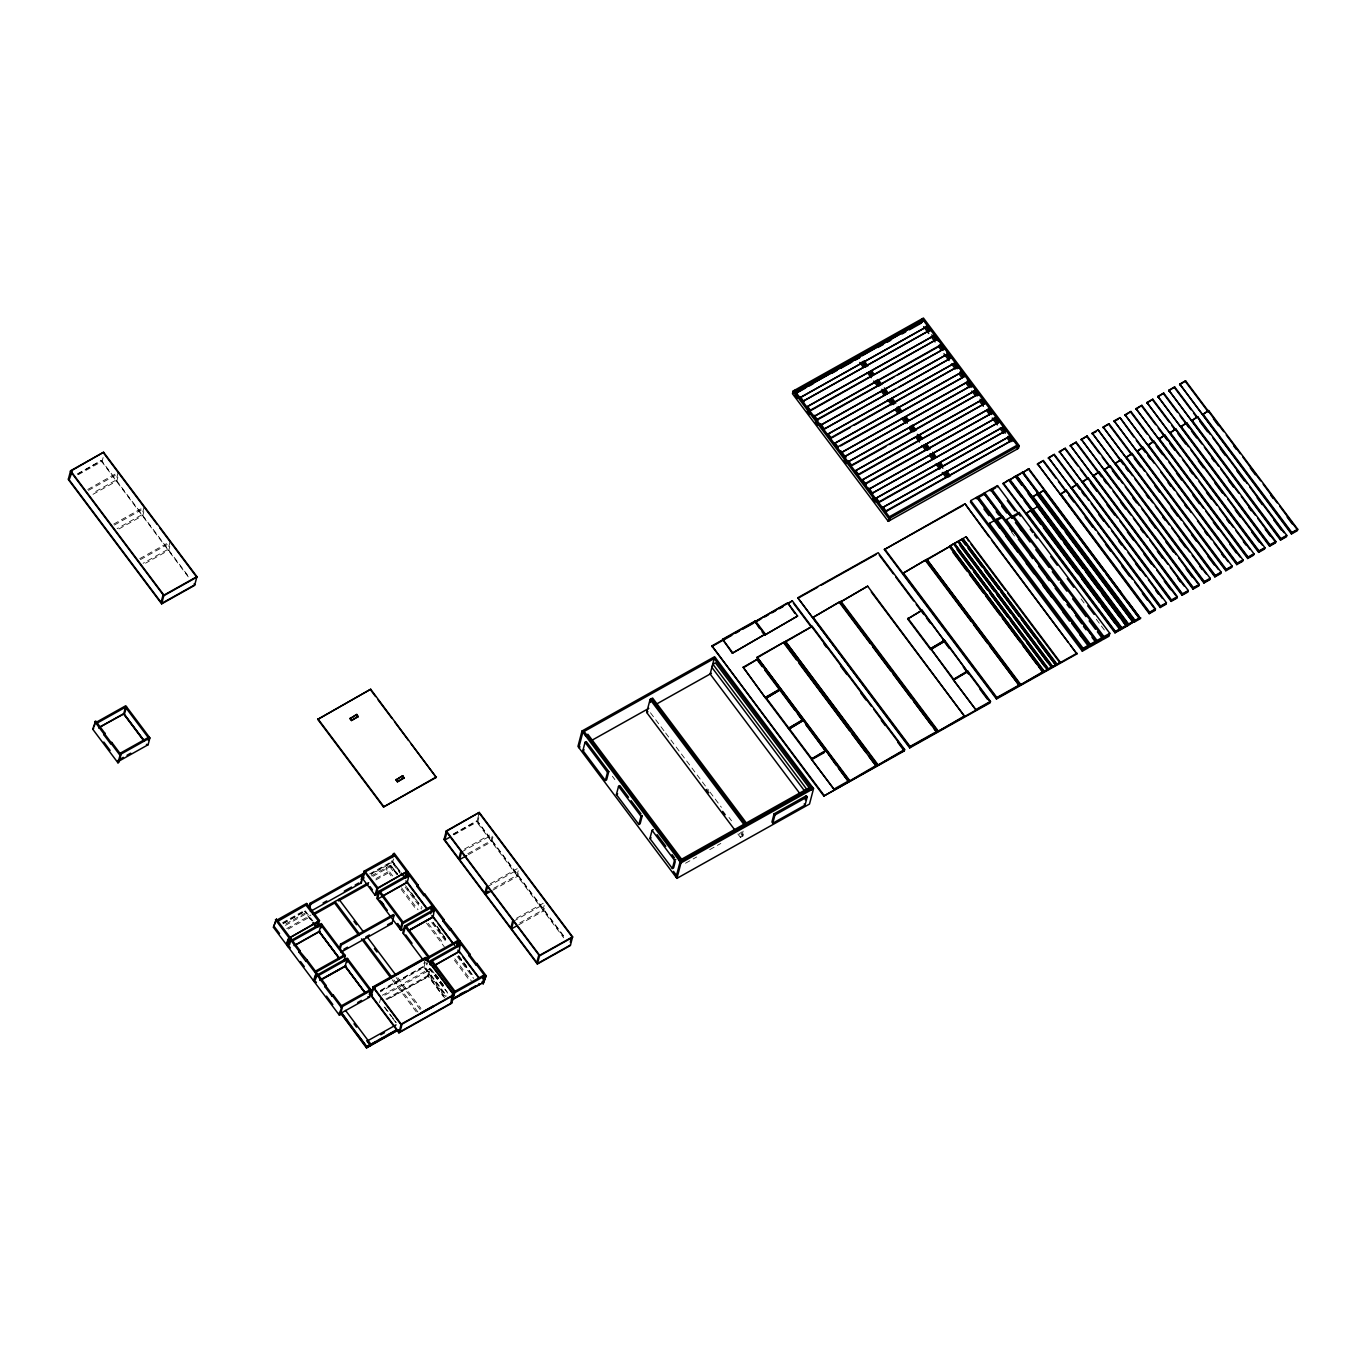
<?xml version="1.0" encoding="UTF-8"?>
<svg xmlns="http://www.w3.org/2000/svg" width="1366" height="1366" viewBox="0 0 1366 1366"><rect width="100%" height="100%" fill="white"/><g stroke="black" fill="none" stroke-linecap="round" stroke-linejoin="round"><path stroke-width="0.75" stroke-dasharray="5 3.75" d="M77.469 474.344L101.443 460.41L188.388 576.298M103.116 457.542L102.126 461.332L76.462 475.71M118.142 472.431L116.144 480.029L92.922 493.041M117.835 477.144L116.844 480.952L91.829 494.97M144.113 507.042L142.132 514.64L117.117 528.659M143.823 511.772L142.815 515.563L117.8 529.581M170.101 541.67L168.103 549.269L143.089 563.287M169.794 546.383L168.803 550.191L145.564 563.202M311.994 920.872L304.686 911.139L310.628 919.83M372.935 876.357L389.925 866.829L390.334 865.31L397.182 874.462M397.079 874.838L390.778 865.924L397.779 874.001M393.51 858.924L392.605 862.356L371.091 874.411M379.526 1002.661L380.875 997.539M425.253 958.898L423.255 966.496L445.828 996.582M425.236 962.142L423.938 967.418L380.414 991.818M426.926 964.994L427.131 960.657M434.115 973.155L430.461 968.289L428.361 976.605L388.456 998.956M478.646 814.887L476.854 822.059L563.697 937.81M478.834 817.705L477.844 821.512L454.024 834.865M467.804 853.682L491.043 840.671L493.024 833.055M468.504 854.604L491.726 841.576L493.228 835.89M493.792 888.31L517.014 875.282L519.012 867.683M492.699 890.222L517.714 876.204L519.2 870.501M519.763 922.921L543.002 909.91L544.983 902.311M518.67 924.85L543.685 910.832L544.675 907.024M737.879 834.011L740.406 837.392L741.875 831.809M743.121 831.109L741.653 836.692L739.126 833.311M740.406 837.392L742.916 835.992L743.889 832.27M77.606 473.763L101.443 460.41M87.766 489.455L116.349 473.421M88.466 490.36L115.256 475.351M113.754 524.066L142.337 508.05M114.437 524.988L141.244 509.979M139.725 558.694L166.532 543.668M140.425 559.616L167.215 544.59M282.574 922.699L304.84 910.234L312.848 920.889M369.657 873.899L390.061 862.475M283.172 923.194L304.686 911.139M371.245 873.847L392.759 861.775L400.067 871.525M283.018 923.758L305.523 911.156M285.853 923.86L308.204 911.344M371.484 875.879L390.334 865.31M285.46 925.38L307.794 912.864M453.324 833.943L477.144 820.59L565.37 938.169M453.17 834.506L477.007 821.154L563.953 937.042M286.758 928.59L310.953 915.015M376.094 878.509L389.122 871.218L388.729 872.737L375.701 880.028M288.226 929.051L310.56 916.535M464.44 849.089L489.455 835.07M461.554 852.008L491.931 834.985M490.428 883.7L517.219 868.691M487.542 886.619L517.919 869.613M426.243 964.089L427.234 963.525M380.568 990.418L424.245 965.95L446.819 996.036M380.414 990.999L424.092 966.513L445.418 994.926M516.399 918.328L543.207 903.302M513.514 921.247L542.114 905.231M382.309 995.268L430.461 968.289M384.802 995.182L430.17 969.758M385.946 999.058L428.668 975.119L445.709 997.829M386.732 999.639L428.48 976.144L444.701 997.914M685.544 863.227L696.694 856.977M709.705 849.686L720.838 843.437M1081.052 598.923L1084.86 603.994M1096.3 619.259L1100.125 624.33M1101.389 626.038L1105.214 631.109M1011.489 531.989L1016.56 538.767M650.455 712.762L664.388 731.339M665.652 733.013L708.715 790.402M709.979 792.092L721.385 807.289M728.983 817.414L731.527 820.795M740.389 832.611L742.916 835.992M612.361 776.247L614.888 779.61M491.043 840.671L491.726 841.576M517.014 875.282L517.714 876.204M543.002 909.91L543.685 910.832M101.289 460.991L188.235 576.862M399.811 870.945L392.162 860.751L391.171 861.314L400.101 873.198M391.922 861.434L399.914 872.089M437.086 926.387L440.894 931.458M391.342 865.942L397.677 874.394M411.627 892.971L415.435 898.043M436.983 926.763L440.791 931.834M442.055 933.524L445.862 938.596M458.532 955.483L467.411 967.316M405.548 885.595L422.026 907.553M433.005 922.204L445.811 939.245M458.6 956.302L472.738 975.136M407.324 888.481L418.833 903.814M432.902 922.579L445.709 939.637M458.498 956.678L472.568 975.444M389.925 866.829L394.996 873.591M405.139 887.115L421.616 909.073M431.758 922.596L446.972 942.864M457.115 956.388L473.609 978.346M392.708 875.982L386.373 867.53L385.963 869.049L391.035 875.811M401.587 887.815L418.064 909.773M428.207 923.296L443.421 943.565M454.827 958.778L471.304 980.737M401.177 889.334L416.391 909.602M426.534 923.126L444.291 946.775M454.434 960.298L469.648 980.566M435.6 974.214L439.391 979.268M435.498 974.556L439.306 979.61M440.569 981.3L444.36 986.354M435.327 974.778L443.848 986.132M429.453 968.374L447.16 991.955M447.724 993.167L429.47 968.836L427.678 975.683L443.506 996.77M397.882 977.8L420.933 1008.518M396.208 977.612L420.54 1010.037M393.937 980.02L418.252 1012.445M392.247 979.832L416.579 1012.257M385.075 1007.579L396.294 1022.673M384.17 1006.981L391.461 1016.714M392.674 1018.336L396.328 1023.202"/><path stroke-width="1.5" d="M70.588 470.741L68.3 479.466L161.649 603.874L194.621 585.382L196.926 576.64L103.577 452.248L70.588 470.741L163.937 595.132L161.649 603.874M69.137 479.825L72.125 471.663M159.685 527.788L196.772 577.22L163.783 595.696L70.451 471.304L103.577 452.248M92.683 729.12L95.671 720.958L104.875 733.218L103.679 734.532L110.578 743.719L111.773 742.404L120.959 754.664L118.962 762.262L117.971 762.826L92.683 729.12L93.673 728.556M94.134 726.849L95.022 723.434M103.679 734.532L104.875 733.218M110.578 743.719L111.773 742.404M117.971 762.826L120.225 754.544L149.901 737.913L125.757 705.744L96.081 722.375L96.764 723.297L126.457 706.666L124.665 713.496L98.642 727.788M163.1 594.773L161.103 602.372L162.093 601.825M148.313 740.406L149.218 736.991L119.525 753.622L120.225 754.544M117.732 760.469L118.432 761.391L148.109 744.743L149.901 737.913M317.749 719.387L370.681 689.232L436.283 777.425L383.505 806.999L317.749 719.387L370.681 689.232M288.431 945.443L287.441 945.989L273.422 927.309L276.41 919.147L290.429 937.844L288.141 946.911L313.429 980.617L314.419 980.054M273.422 927.309L276.41 919.147M277.486 921.521L307.333 904.309M287.031 942.864L288.021 939.074L289.934 939.74L289.011 938.51L287.031 942.864L287.936 944.094L288.926 943.53L288.021 942.318M287.441 945.989L288.175 943.462M288.943 940.286L290.429 937.844M289.575 944.64L291.112 938.749L300.315 951.009L299.12 952.324L306.018 961.51L307.213 960.196L316.417 972.455L314.863 978.346M350.038 718.687L356.782 714.435L358.012 716.843L351.421 720.531L350.038 718.687L356.782 714.435M351.421 720.531L358.165 716.262M306.189 905.436L318.517 921.111L317.168 926.233M308.938 907.451L310.014 903.353L362.793 873.779L363.476 874.701L361.324 882.88L310.372 911.429M309.621 908.373L310.697 904.275L363.476 874.701M299.12 952.324L300.315 951.009M307.213 960.196L300.11 951.778M317.032 926.49L317.254 922.152M317.715 927.394L319.507 920.547L306.633 903.387L276.957 920.035M321.01 927.873L321.898 924.458L292.222 941.089L291.521 940.167L321.215 923.536L345.342 955.705L344.01 960.827M313.429 980.617L316.417 972.455M314.282 914.452L334.755 902.977L335.029 901.526L359.36 933.951M314.112 981.539L317.1 973.377L326.286 985.637L325.108 986.952L332.006 996.138L333.184 994.824L342.388 1007.083L340.39 1014.682L339.4 1015.228L314.112 981.539L315.102 980.976M315.546 979.268L316.451 975.853M325.108 986.952L326.286 985.637M339.519 948.192L340.595 944.111L393.357 914.537L394.057 915.459L391.905 923.621L340.954 952.187M340.202 949.114L341.278 945.033L394.057 915.459M361.17 879.909L362.793 873.779M362.69 876.357L364.022 871.235L393.715 854.587M332.006 996.138L333.184 994.824M364.056 877.86L362.929 878.987L364.722 872.14L394.262 856.072M365.559 872.157L377.887 887.832L376.094 894.662M383.505 806.999L436.42 776.861M346.981 962.484L347.886 959.069L318.193 975.717L317.51 974.795L347.186 958.147L371.33 990.316L369.537 997.163L339.844 1013.794L339.161 1012.889M396.02 779.969L402.765 775.7L403.995 778.108L397.404 781.813L396.02 779.969L402.765 775.7M397.404 781.813L404.148 777.544M339.4 1015.228L341.637 1006.964L371.33 990.316M362.229 878.065L375.104 895.225L376.896 888.378L406.59 871.747L377.75 888.395M379.287 892.288L377.494 899.118L407.188 882.487L408.98 875.657L408.297 874.735L378.604 891.366L376.811 898.213L400.955 930.383L404.66 928.299M392.179 857.506L394.159 853.152L408.178 871.85L406.692 874.291L405.77 873.079L404.78 876.87L405.702 878.099M369.298 994.533L370.647 989.411L340.954 1006.042L341.637 1006.964M372.781 987.003L401.058 1024.688L453.819 995.114L425.543 957.429L372.781 987.003L372.969 989.821M398.906 1032.867L401.194 1024.124L453.973 994.55L426.38 957.771L373.618 987.362L371.313 996.087L398.906 1032.867L451.685 1003.293L454.707 992.775L484.384 976.144L483.701 975.222L454.007 991.87L453.119 995.285M406.692 874.291L408.178 871.85M407.683 874.086L408.878 872.772L418.064 885.014L416.886 886.329L423.784 895.533L424.963 894.218L434.166 906.461L432.083 911.207M367.727 1042.053L368.12 1040.533L396.038 1024.893M339.997 1012.308L366.532 1047.961L366.925 1046.441L396.943 1029.605M400.955 930.383L402.748 923.536L432.424 906.904L431.741 905.982L402.048 922.613L400.255 929.461L401.245 928.897M409.049 930.622L433.159 917.115L434.268 909.346L404.575 925.994L402.782 932.824L422.453 959.017M403.482 933.746L405.275 926.916L434.951 910.268M416.886 886.329L418.064 885.014M423.784 895.533L424.963 894.218M446.306 830.904L444.018 839.646L537.35 964.037L570.339 945.562L572.627 936.82L479.295 812.428L446.306 830.904L539.655 955.295L537.35 964.037M446.853 832.389L444.855 839.988L450.353 836.914M430.836 909.397L431.741 905.982M430.631 913.734L432.424 906.904M402.048 1024.141L400.05 1031.74L399.35 1030.818M433.671 908.697L434.849 907.383L444.052 919.642L442.857 920.957L449.755 930.144L450.951 928.829L460.137 941.089L458.754 946.74M425.748 960.247L426.38 957.771M427.131 960.657L428.036 957.242L457.712 940.611L457.064 946.655M427.831 961.579L428.719 958.164L458.413 941.515M429.658 964.037L430.563 960.605L460.257 943.974L459.147 951.726L435.02 965.25M430.358 964.942L431.246 961.527L460.94 944.896M458.874 858.685L460.871 851.086M442.857 920.957L444.052 919.642M461.554 852.008L459.574 859.607L466.711 855.594M420.506 1013.777L434.371 1006.025M479.142 812.992L572.491 937.383L539.502 955.876L446.153 831.484L479.295 812.428M450.951 928.829L443.848 920.394M456.825 944.026L457.712 940.611M458.054 945.818L460.137 941.089M450.848 1003.276L452.146 994.755M486.859 885.714L484.862 893.313L488.43 891.298M486.125 975.717L483.137 983.862L486.125 975.717L476.922 963.457L475.744 964.772L468.845 955.585L470.024 954.271L460.837 942.011L459.847 942.557L469.033 954.817M487.542 886.619L485.545 894.235L490.906 891.23M468.845 955.585L470.024 954.271M475.744 964.772L476.922 963.457M474.719 987.328L475.112 985.808M478.681 985.108L479.073 983.588M482.796 978.654L483.701 975.222M452.18 999.844L482.591 982.991L484.384 976.144M510.833 927.924L512.831 920.325M513.514 921.247L511.533 928.846L516.894 925.841M582.001 730.998L577.955 746.434L676.921 878.355L809.509 804.045L813.555 788.609L714.589 656.705L582.001 730.998L680.985 862.902L676.921 878.355M582.889 750.532L585.041 742.319L586.304 741.618L608.792 771.585L606.641 779.781L605.377 780.498L582.889 750.532L584.153 749.832M536.821 962.552L538.819 954.954M605.377 780.498L607.529 772.285L608.792 771.585M570.305 942.164L571.295 938.374M638.878 824.501L641.03 816.287L642.293 815.587L640.142 823.783L638.878 824.501L616.39 794.534L618.542 786.338L619.805 785.621L628.548 797.283M735.335 830.648L646.681 712.489L650.096 699.46L652.606 698.043L746.331 822.947M650.37 702.483L651.36 698.76L745.085 823.664M675.248 861.639L673.643 867.803L672.379 868.503L649.909 838.536L652.06 830.34L653.307 829.623M904.633 749.507L877.638 765.25L785.416 641.371L812.224 626.345L904.633 749.507L904.258 750.959L823.818 796.036L711.891 645.879L792.331 600.818L871.525 706.376M810.926 790.077L715.442 662.834L712.932 664.252L712.045 667.615L804.506 790.846M755.21 621.615L787.653 602.799L797.59 616.032L765.148 634.831L754.835 621.206L722.58 639.271L732.313 653.238L764.772 634.439L732.313 653.238M793.151 391.052L792.451 393.715L888.224 521.334L1018.507 448.338L1019.207 445.675L923.433 318.039L793.151 391.052L888.925 518.687L888.224 521.334M793.714 392.998L794.414 390.352L890.171 517.987L889.488 520.634L888.6 519.473M795.849 393.476L796.344 391.547L795.097 392.247M672.379 868.503L674.531 860.29L675.794 859.59M754.835 621.206L759.616 628.548M743.138 667.223L765.438 697.906L779.866 689.198L757.379 659.232L743.138 667.223L765.438 697.906M876.357 765.353L849.362 781.096L757.14 657.217L783.947 642.191L876.169 766.07L868.571 755.961M744.743 666.95L757.379 659.232M765.148 634.831L797.59 616.032M787.653 602.799L794.91 613.454M765.831 698.436L780.259 689.728L802.559 720.411L788.319 728.385L765.831 698.436L780.259 689.728M792.331 600.818L788.472 603.584M857.216 359.07L857.711 357.141L860.239 355.741L859.726 357.67M756.952 657.951L783.947 642.191M797.761 597.762L909.893 747.185L990.316 702.107L878.201 552.684L797.761 597.762L909.705 747.902L990.128 702.824L990.504 701.39L968.033 671.423L953.195 679.602L930.912 648.918L945.152 640.927L967.435 671.611M812.668 617.603L839.663 601.86L936.7 732.159L934.139 728.744M812.224 626.345L785.228 642.105M788.319 728.385L802.747 719.694M838.485 768.29L848.474 781.591L826.174 750.907L811.353 759.086L788.865 729.137L803.293 720.428L825.593 751.112L805.616 724.475M774.078 813.829L771.927 822.025L772.797 823.203L805.052 805.12L807.204 796.924L806.333 795.746L774.078 813.829L774.949 814.99L772.797 823.203M803.293 720.428L788.865 729.137M814.443 616.595L839.663 601.86M964.874 715.75L937.879 731.493L840.653 601.911L867.649 586.168L964.686 716.467L871.303 592.007M811.353 759.086L825.781 750.378M811.745 759.616L834.233 789.582L811.745 759.616L824.21 752.632M805.257 799.844L806.333 795.746M867.649 586.168L840.653 601.911M826.174 750.907L835.975 764.96M884.365 549.559L964.977 503.764L1076.903 653.904L996.48 698.982L884.365 549.559L962.962 505.505M823.818 796.036L904.446 750.224L873.864 709.483M944.06 348.893L816.492 419.772M950.941 358.063L823.169 429.658L895.379 389.19M925.755 559.94L902.943 573.344L925.755 559.94L1019.292 685.578L990.162 646.75M964.686 376.367L837.102 447.245M907.673 618.935L922.118 610.226L944.401 640.91L930.161 648.901L907.673 618.935L922.118 610.226M971.55 385.536L843.778 457.132L969.706 386.578M1043.146 671.594L1020.334 684.981L926.797 559.36L949.421 546.673L1042.958 672.311M949.421 546.673L926.609 560.077M1047.483 669.152L1043.948 671.765L950.121 545.734L953.468 543.856L1047.295 669.886M953.468 543.856L949.933 546.468M1051.7 666.796L1048.166 669.391L954.339 543.378L957.686 541.499L1051.513 667.513M964.977 503.764L989.001 536.736M957.686 541.499L954.151 544.095M930.161 648.901L944.589 640.193M1055.935 664.422L1052.383 667.018L958.556 541.004L961.92 539.126L1055.747 665.14L1037.955 641.439M992.177 413.01L864.593 483.888M994.465 521.027L976.656 497.309L970.799 500.588L970.423 502.039L1082.316 651.172L1088.19 647.877L1088.941 644.991L995.216 520.07L989.36 523.366L988.967 524.817M958.369 541.721L961.92 539.126M962.791 538.631L1056.618 664.661L1060.153 662.049L966.138 536.753L962.791 538.631L1056.806 663.927M909.705 747.902L910.08 746.451L936.888 731.425M966.138 536.753L968.494 540.868M976.28 498.744L976.656 497.309M995.438 521.71L977.646 497.992L978.022 496.541L983.879 493.246L1012.189 530.981M999.041 422.179L871.286 493.775L999.041 422.179L995.285 417.159M945.152 640.927L930.707 649.635M983.879 493.246L983.503 494.697L977.646 497.992M1012.206 518.312L990.589 489.489L984.732 492.785L984.34 494.236L1000.868 516.263M990.213 490.94L990.589 489.489M1011.608 517.475L991.255 490.36L991.631 488.908L997.504 485.63L1020.385 516.126M997.129 487.064L997.504 485.63M1003.088 483.735L1009.15 479.722L1120.854 629.572L1114.997 632.851L1003.088 483.735L1009.15 479.722M953.195 679.602L967.623 670.894M995.216 520.07L994.841 521.522L999.895 528.283M953.588 680.131L976.075 710.081L953.588 680.131L968.033 671.423M996.19 520.77L996.582 519.319L1002.439 516.024L1096.164 640.927L1095.412 643.83L1089.539 647.108L1090.307 644.223L1096.164 640.927M1017.243 449.038L1017.943 446.375L922.17 318.756M1009.576 480.081L1015.638 476.085L1127.343 625.935L1121.486 629.214L1009.576 480.081L1015.638 476.085M1002.439 516.024L1002.063 517.475L997.658 519.934M1016.475 475.607L1128.384 624.74L1134.241 621.445L1128.179 625.457L1016.475 475.607L1022.349 472.329L1134.685 621.82L1140.542 618.542L1028.837 468.675L1022.775 472.687L1028.837 468.675M1005.974 521.095L1006.349 519.643L1012.206 516.365L1011.83 517.799M1022.349 472.329L1121.332 605.223M1109.79 633.312L1103.916 636.59L1103.165 639.493L1109.021 636.197L1109.79 633.312L1019.121 512.489L1013.265 515.767L1012.872 517.219L1017.277 514.76M1018.746 513.94L1019.121 512.489M1060.375 494.253L1066.419 490.24L1155.482 608.929L1155.107 610.38L1149.233 613.658L1037.528 463.808L1043.385 460.53L1095.532 530.008M1026.122 513.445L1030.92 510.15L1119.796 629.555M1037.409 493.792L1032.611 497.104L1037.409 493.792L1132.977 622.162L1065.309 531.955M1037.34 464.542L1043.385 460.53M1027.659 512.591L1030.92 510.15M1032.628 509.808L1037.426 506.513L1126.284 625.918M1043.897 490.155L1039.099 493.468L1043.897 490.155L1139.483 618.508L1106.272 574.266M1077.364 484.11L1071.32 488.123L1077.364 484.11L1166.427 602.799L1166.035 604.25L1160.178 607.529L1048.473 457.678L1054.33 454.4L1088.668 500.144M1037.426 506.513L1061.399 539.45M1048.268 458.395L1054.33 454.4M1082.248 481.993L1088.309 477.98L1177.355 596.669L1176.98 598.12L1171.123 601.399L1059.401 451.548L1065.275 448.27L1117.405 517.748M996.48 698.982L996.856 697.531L1019.48 684.844M1059.213 452.266L1065.275 448.27M1099.254 471.851L1093.193 475.863L1099.254 471.851L1188.3 590.539L1187.925 591.99L1182.051 595.269L1070.346 445.418L1076.203 442.14L1110.541 487.884M1070.159 446.136L1076.203 442.14M1066.419 490.24L1061.843 493.433M1104.138 469.733L1110.182 465.721L1199.246 584.409L1198.87 585.86L1192.996 589.139L1081.291 439.289L1087.148 435.993L1122.75 483.444M1081.087 440.006L1087.148 435.993M1121.127 459.591L1115.066 463.603L1121.127 459.591L1210.174 578.279L1209.798 579.73L1203.941 583.009L1092.219 433.159L1098.093 429.863L1132.431 475.624M1098.093 429.863L1123.33 464.491M1088.309 477.98L1083.716 481.174M1126.011 457.473L1132.072 453.461L1221.119 572.149L1220.743 573.583L1214.869 576.879L1103.165 427.029L1109.021 423.733L1144.64 471.185M1102.977 427.746L1109.021 423.733M1143 447.331L1136.956 451.343L1143 447.331L1232.064 566.019L1231.688 567.453L1225.814 570.749L1114.11 420.899L1119.966 417.603L1154.304 463.364M1119.966 417.603L1133.763 436.966M1110.182 465.721L1105.606 468.914M1147.884 445.214L1153.946 441.201L1243.009 559.889L1242.616 561.324L1236.759 564.619L1125.038 414.769L1130.911 411.473L1166.513 458.925M1124.85 415.486L1130.911 411.473M1164.891 435.071L1158.829 439.084L1164.891 435.071L1253.937 553.759L1253.561 555.194L1247.704 558.489L1135.983 408.639L1141.856 405.343L1180.002 456.193M1135.795 409.356L1141.856 405.343M1132.072 453.461L1127.479 456.654M1169.774 432.954L1175.819 428.941L1264.882 547.612L1264.506 549.064L1258.632 552.359L1146.928 402.509L1152.784 399.214L1188.386 446.665M1082.316 651.172L1083.084 648.269L1088.941 644.991M1146.74 403.226L1152.784 399.214M1186.764 422.811L1180.719 426.824L1186.764 422.811L1275.827 541.482L1275.434 542.934L1269.577 546.229L1157.856 396.379L1163.73 393.084L1201.875 443.933M1097 640.466L1096.249 643.352L1102.106 640.073L1102.874 637.171L1097 640.466L1006.349 519.643M1157.668 397.096L1163.73 393.084M1153.946 441.201L1149.352 444.394M1191.647 420.694L1197.709 416.681L1286.755 535.352L1286.379 536.804L1280.523 540.099L1168.801 390.249L1174.675 386.954L1210.276 434.405M1168.613 390.966L1174.675 386.954M1208.654 410.551L1202.592 414.564L1208.654 410.551L1297.7 529.223L1297.324 530.674L1291.451 533.969L1179.746 384.102L1185.603 380.824L1223.748 431.656M1114.997 632.851L1115.373 631.399L1119.983 628.821M1179.558 384.836L1185.603 380.824M1121.486 629.214L1121.862 627.762L1126.472 625.184M1175.819 428.941L1171.243 432.134M1128.179 625.457L1128.572 624.006L1133.182 621.428M1134.685 621.82L1135.061 620.369L1139.671 617.791M1197.709 416.681L1193.116 419.874M1149.233 613.658L1149.626 612.207L1155.482 608.929M1160.178 607.529L1160.554 606.077L1166.427 602.799M1171.123 601.399L1171.499 599.947L1177.355 596.669M1182.051 595.269L1182.444 593.817L1188.3 590.539M1192.996 589.139L1193.372 587.687L1199.246 584.409M1203.941 583.009L1204.317 581.557L1210.174 578.279M1214.869 576.879L1215.262 575.428L1221.119 572.149M1225.814 570.749L1226.19 569.298L1232.064 566.019M1236.759 564.619L1237.135 563.168L1243.009 559.889M1247.704 558.489L1248.08 557.038L1253.937 553.759M1258.632 552.359L1259.008 550.908L1264.882 547.612M1269.577 546.229L1269.953 544.778L1275.827 541.482M1280.523 540.099L1280.898 538.648L1286.755 535.352M1291.451 533.969L1291.843 532.518L1297.7 529.223M357.875 1034.882L366.822 1046.817L340.305 1010.96M163.937 595.132L196.926 576.64M98.676 727.668L123.794 713.598L144.028 740.56L123.76 713.718M120.959 754.664L119.969 755.227L110.783 742.967M119.593 759.428L123.299 757.345M127.004 755.261L130.726 753.195M146.435 744.385L148.109 744.743M795.285 391.513L923.04 319.917L921.094 323.281L922.853 320.634M858.633 357.738L795.678 393.015L923.638 320.703L862.339 355.672M796.446 393.135L805.701 387.944M809.406 385.878L813.111 383.795M831.621 373.413L837.17 370.306M840.875 368.239L851.991 362.007M855.697 359.924L859.402 357.858M877.911 347.476L883.461 344.369M887.166 342.285L890.871 340.219M901.987 333.987L905.692 331.904M909.397 329.838L920.496 323.605M809.611 410.62L937.383 339.007L811.267 410.295M941.464 344.454L813.504 416.784L941.276 345.188M816.287 420.506L894.064 376.914M897.769 374.847L940.354 350.977M899.084 387.107L949.08 359.087M830.238 438.093L957.993 366.498L854.109 425.321M831.894 437.786L850.403 427.404M840.619 445.897L962.825 377.409M850.847 465.567L978.619 393.971L889.539 444.496M852.504 465.26L885.834 446.58M857.728 474.736L985.484 403.124L859.385 474.412M864.405 484.606L990.316 414.052M878.338 502.21L1006.11 430.614L879.994 501.903M885.219 511.362L1012.974 439.767L886.875 511.055M889.3 516.809L1017.072 445.214M888.925 518.687L1019.207 445.675M711.703 646.613L731.817 635.344M735.471 633.295L739.126 631.246M742.78 629.197L753.742 623.05M757.396 621.001L761.05 618.952M764.721 616.903L768.375 614.854M772.029 612.805L775.683 610.756M779.337 608.707L782.991 606.658M799.4 597.454L817.688 587.209M821.342 585.16L876.187 554.425M991.255 490.36L995.66 487.901M1016.287 476.324L1020.692 473.865M1092.032 433.876L1096.437 431.417M1113.922 421.616L1118.31 419.157M715.46 657.866L582.872 732.159L578.825 747.612L580.072 746.912M585.382 735.728L587.892 734.31L681.617 859.231M591.717 740.389L648.799 708.391M656.158 704.258L711.413 673.301M646.681 712.489L647.928 711.788M478.834 814.46L479.825 813.914M323.093 902.994L326.815 900.911M344.266 891.127L351.54 887.046M355.177 885.014L358.814 882.982M312.814 913.974L368.649 882.692M368.257 884.212L338.478 900.894L338.99 899.306L363.322 931.732M319.507 920.547L289.677 937.759L318.363 921.674M291.112 938.749L290.121 939.313L299.325 951.573M376.248 894.098L408.98 875.657M375.104 895.225L379.68 892.664M288.141 946.911L289.131 946.348M294.1 945.579L319.234 931.39L339.468 958.351M382.173 896.216L407.307 882.026L427.507 909.107M295.978 944.811L320.105 931.288M765.626 697.172L779.866 689.198M616.39 794.534L617.654 793.834M343.908 949.216L347.545 947.184M365.746 936.991L369.383 934.942M387.585 924.748L391.222 922.699L391.905 923.621M344.659 954.783L314.983 971.414L315.666 972.336L345.342 955.705M433.278 916.654L408.178 930.724L433.261 916.774L454.741 945.409M320.105 980.464L346.076 965.916M373.464 987.925L426.243 958.351M342.388 1007.083L341.398 1007.63L332.194 995.387M649.909 838.536L651.155 837.836M357.721 1002.49L361.427 1000.407M367.864 996.804L369.537 997.163M372.457 994.977L371.467 995.524L399.06 1032.286L451.839 1002.712M434.132 965.472L459.266 951.282L479.466 978.346M679.107 860.631L809.167 787.738M812.685 787.448L680.097 861.741L676.05 877.177L677.314 876.477M680.985 862.902L813.555 788.609M380.755 1034.762L384.478 1032.679M421.36 1012.65L433.483 1005.854M774.949 814.99L807.204 796.924M459.642 994.55L463.347 992.467M366.822 1046.817L376.009 1041.66M379.697 1039.594L383.368 1037.545M387.039 1035.479L396.242 1030.323M453.239 998.392L466.096 991.17M469.784 989.121L473.456 987.055M398.343 1029.691L366.72 1047.415L341.363 1013.623M452.283 999.468L480.183 983.827M366.532 1047.961L398.24 1030.066M834.421 788.865L848.662 780.874M976.263 709.364L990.504 701.39M1088.565 646.425L1082.692 649.721L970.799 500.588M1109.397 634.746L1103.54 638.042L991.631 488.908M1077.108 653.17L996.668 698.248L884.553 548.825M1121.042 628.838L1115.185 632.134L1003.276 483.001M1127.548 625.201L1121.674 628.497L1009.781 479.364M1140.73 617.808L1134.873 621.103L1022.963 471.97M1155.294 609.646L1149.421 612.941L1037.528 463.808M1166.24 603.516L1160.366 606.811L1048.473 457.678M1177.168 597.386L1171.311 600.681L1059.401 451.548M1188.113 591.256L1182.239 594.552L1070.346 445.418M1199.058 585.126L1193.184 588.422L1081.291 439.289M1209.986 578.996L1204.129 582.292L1092.219 433.159M1220.931 572.866L1215.074 576.162L1103.165 427.029M1231.876 566.736L1226.002 570.032L1114.11 420.899M1242.804 560.606L1236.947 563.885L1125.038 414.769M1253.749 554.476L1247.892 557.755L1135.983 408.639M1264.694 548.347L1258.82 551.625L1146.928 402.509M1286.567 536.087L1280.71 539.365L1168.801 390.249M539.655 955.295L572.627 936.82M570.493 944.982L537.504 963.474L444.172 839.083M1226.258 435.003L1240.294 453.7M1242.804 457.047L1260.63 480.815M1263.157 484.179L1277.159 502.842M1279.703 506.223L1297.512 529.957L1291.638 533.235L1179.746 384.102M1185.415 381.541L1208.312 412.054M1213.401 418.833L1218.472 425.611M1233.737 445.948L1236.281 449.329M1250.266 467.975L1255.354 474.753M1270.619 495.09L1273.163 498.47M1287.148 517.116L1292.236 523.895M1202.78 413.83L1291.843 532.518M1212.786 437.752L1247.158 483.547M1249.668 486.911L1284.023 532.689M1174.487 387.671L1191.015 409.715M1193.56 413.095L1196.104 416.493M1199.911 421.565L1207.544 431.741M1220.265 448.68L1225.336 455.459M1236.793 470.724L1244.409 480.883M1257.13 497.822L1262.218 504.6M1273.658 519.865L1281.291 530.025M1191.835 419.96L1280.898 538.648M1204.385 447.263L1218.404 465.96M1220.931 469.306L1238.757 493.075M1241.284 496.439L1255.286 515.102M1257.813 518.482L1275.622 542.217L1269.765 545.495L1157.856 396.379M1163.542 393.801L1177.526 412.447M1180.07 415.845L1188.966 427.695M1191.511 431.093L1196.599 437.871M1211.864 458.208L1214.408 461.588M1228.393 480.234L1233.481 487.013M1248.729 507.349L1251.273 510.747M1265.275 529.376L1270.346 536.155M1180.907 426.09L1269.953 544.778M1190.896 450.012L1225.268 495.807M1227.795 499.171L1262.15 544.949M1152.597 399.948L1169.125 421.974M1171.669 425.355L1175.494 430.444M1178.038 433.825L1185.654 444.001M1198.375 460.94L1203.463 467.718M1214.903 482.983L1222.536 493.143M1235.257 510.099L1240.345 516.877M1251.785 532.125L1259.418 542.285M1169.962 432.219L1259.008 550.908M1182.512 459.539L1196.531 478.22M1199.041 481.566L1216.867 505.335M1219.394 508.698L1233.413 527.361M1235.94 530.742L1249.941 549.388M1141.652 406.078L1155.653 424.706M1158.197 428.104L1167.093 439.972M1169.638 443.352L1174.726 450.131M1189.974 470.467L1192.518 473.848M1206.52 492.494L1211.591 499.273M1226.856 519.609L1229.4 523.007M1243.384 541.636L1245.929 545.034M1159.017 438.349L1248.08 557.038M1169.023 462.271L1203.395 508.067M1205.922 511.43L1240.26 557.208M1130.724 412.208L1147.252 434.234M1149.796 437.615L1153.604 442.704M1156.148 446.101L1162.517 454.571M1176.502 473.217L1181.59 479.995M1193.03 495.243L1199.382 503.712M1213.367 522.358L1218.455 529.137M1229.912 544.385L1236.264 552.854M1148.089 444.496L1237.135 563.168M1160.622 471.799L1174.64 490.479M1177.168 493.826L1191.186 512.506M1197.521 520.958L1211.522 539.621M1214.067 543.002L1228.051 561.648M1136.307 440.364L1145.203 452.231M1147.747 455.612L1150.292 459.01M1168.101 482.727L1170.645 486.125M1184.629 504.754L1187.174 508.152M1204.983 531.869L1207.527 535.267M1221.511 553.896L1224.056 557.294M1137.144 450.626L1226.19 569.298M1147.15 474.531L1181.505 520.326M1184.032 523.707L1218.387 569.485M1108.833 424.467L1131.731 454.963M1134.275 458.361L1140.627 466.83M1154.611 485.476L1159.7 492.255M1171.14 507.503L1177.509 515.972M1191.494 534.618L1196.582 541.397M1208.022 556.645L1214.391 565.114M1126.199 456.756L1215.262 575.428M1134.924 478.971L1152.767 502.739M1155.294 506.103L1169.296 524.766M1171.823 528.13L1189.649 551.881M1192.177 555.262L1206.178 573.908M1125.874 467.872L1128.418 471.27M1146.228 494.987L1148.772 498.385M1162.756 517.014L1165.3 520.412M1179.285 539.058L1185.637 547.527M1199.621 566.173L1202.165 569.554M1115.271 462.886L1204.317 581.557M1125.26 486.791L1139.278 505.488M1141.805 508.835L1176.16 554.63M1178.704 558.011L1197.777 583.436M1086.96 436.727L1099.681 453.666M1102.225 457.064L1109.841 467.223M1112.385 470.621L1118.754 479.09M1132.738 497.736L1136.546 502.808M1149.267 519.763L1155.619 528.232M1165.796 541.79L1173.428 551.966M1186.149 568.905L1192.501 577.374M1104.326 469.016L1193.372 587.687M1113.051 491.231L1130.894 514.999M1133.404 518.363L1147.423 537.026M1149.95 540.39L1167.759 564.141M1170.303 567.522L1184.305 586.185M1076.015 442.857L1101.457 476.751M1104.001 480.132L1106.545 483.53M1120.53 502.176L1125.618 508.955M1140.866 529.291L1143.41 532.672M1157.395 551.318L1162.483 558.096M1177.748 578.433L1180.292 581.814M1093.381 475.146L1182.444 593.817M1119.915 521.095L1154.287 566.89M1156.814 570.271L1175.904 595.696M1065.087 448.987L1077.791 465.926M1080.335 469.323L1087.968 479.483M1090.512 482.881L1096.864 491.35M1107.041 504.908L1114.673 515.084M1127.394 532.023L1133.746 540.492M1143.923 554.05L1151.555 564.226M1164.259 581.165L1170.628 589.634M1082.435 481.276L1171.499 599.947M1091.178 503.491L1109.004 527.259M1111.531 530.623L1125.533 549.286M1128.06 552.667L1145.886 576.401M1148.413 579.782L1162.415 598.445M1054.142 455.117L1079.567 489.011M1082.111 492.392L1084.655 495.79M1098.64 514.436L1103.728 521.214M1118.993 541.551L1121.537 544.932M1135.522 563.577L1140.61 570.356M1155.875 590.693L1158.419 594.073M1071.507 487.406L1160.554 606.077M1098.042 533.355L1132.397 579.15M1134.941 582.531L1154.014 607.955M1043.197 461.247L1055.918 478.202M1058.462 481.583L1066.095 491.76M1068.639 495.141L1073.727 501.92M1085.167 517.168L1092.8 527.344M1105.504 544.283L1110.592 551.061M1122.032 566.309L1129.665 576.486M1142.386 593.425L1147.474 600.203M1060.562 493.536L1149.626 612.207M926.677 325.723L930.485 330.794M934.293 335.882L938.101 340.954M940.645 344.352L944.452 349.423M946.997 352.821L950.804 357.892M954.629 362.963L958.437 368.052M960.981 371.432L964.789 376.521M967.333 379.902L972.404 386.68M974.948 390.061L978.756 395.15M982.581 400.221L985.108 403.602M988.933 408.69L992.74 413.761M1002.9 427.319L1005.444 430.7M1009.252 435.771L1013.06 440.859M925.414 326.423L929.222 331.511M931.766 334.892L935.573 339.963M939.381 345.052L943.206 350.123M947.014 355.211L949.558 358.592M953.366 363.68L957.173 368.752M959.717 372.15L963.525 377.221M967.333 382.309L971.158 387.381M973.685 390.761L977.51 395.85M980.054 399.231L983.862 404.319M987.669 409.39L991.477 414.479M994.021 417.859L997.829 422.931M1001.637 428.019L1005.461 433.09M1008.006 436.488L1011.813 441.56M923.638 326.662L928.726 333.441M931.253 336.821L935.078 341.91M938.886 346.981L941.43 350.362M943.957 353.76L949.046 360.522M951.59 363.919L955.397 368.991M959.205 374.079L961.749 377.46M965.557 382.531L969.382 387.62M971.909 391L975.734 396.089M979.542 401.16L983.349 406.248M987.157 411.32L989.701 414.701M992.245 418.098L997.334 424.86M999.861 428.258L1003.686 433.329M1007.493 438.418L1010.037 441.799M1028.649 469.409L1121.469 593.117M1127.821 601.586L1139.278 616.834M1043.709 490.889L1103.728 570.868M1039.287 492.75L1135.061 620.369M1123.877 608.621L1134.053 622.179M1037.221 494.526L1062.748 528.557M1032.798 496.387L1128.572 624.006M1015.45 476.802L1021.802 485.272M1028.171 493.741L1042.156 512.387M1044.7 515.785L1058.684 534.413M1065.036 542.9L1079.02 561.528M1081.565 564.926L1095.566 583.555M1101.918 592.041L1115.902 610.67M1118.447 614.068L1127.343 625.935M1063.943 542.831L1083.033 568.273M1085.577 571.654L1098.298 588.609M1102.106 593.698L1119.915 617.432M1122.459 620.83L1125.003 624.211M1032.816 509.091L1121.862 627.762M1008.962 480.439L1021.666 497.378M1024.21 500.776L1038.194 519.422M1044.563 527.891L1058.548 546.537M1061.092 549.917L1075.076 568.563M1081.445 577.033L1095.43 595.678M1097.974 599.059L1111.958 617.705M1118.31 626.174L1120.854 629.572M1030.732 510.867L1040.909 524.424M1043.453 527.822L1077.808 573.6M1081.616 578.689L1099.442 602.423M1101.986 605.821L1114.707 622.759M1026.31 512.728L1115.373 631.399M1030.237 529.24L1032.781 532.655M1034.369 534.772L1036.914 538.153M1050.659 556.474L1057.267 565.268M1067.273 578.603L1073.796 587.295M1087.695 605.821L1094.149 614.41M1007.288 500.622L1014.921 510.799M1013.265 515.767L1103.916 636.59M1015.416 522.563L1021.768 531.033M1035.77 549.678L1040.841 556.457M1052.298 571.705L1058.65 580.174M1072.634 598.82L1076.459 603.892M1089.163 620.847L1095.532 629.316M1019.497 528.01L1030.015 542.029M1039.919 555.245L1049.088 567.453M1060.358 582.462L1066.88 591.171M1076.954 604.592L1085.953 616.595M1097.376 631.826L1102.499 638.622L1096.625 641.918L984.732 492.785M1001.654 506.188L1006.742 512.967M1018.216 539.007L1029.93 554.613M1038.57 566.122L1046.39 576.554M1055.098 588.148L1064.131 600.186M1075.435 615.263L1081.855 623.818M1091.98 637.29L1095.788 642.379L1089.931 645.674L978.022 496.541M1009.781 528.13L1012.326 531.511M1030.118 555.245L1032.662 558.626M1046.646 577.272L1049.19 580.652M1067 604.387L1069.544 607.768M1083.528 626.413L1086.072 629.811M996.224 511.652L998.768 515.033M996.582 519.319L1090.307 644.223M997.983 525.107L1011.967 543.736M1014.511 547.134L1027.232 564.073M1034.865 574.249L1048.849 592.895M1051.393 596.276L1064.114 613.232M1071.747 623.391L1081.906 636.949M1005.905 536.275L1017.636 551.915M1026.259 563.39L1034.096 573.857M1042.787 585.416L1051.837 597.488M1063.124 612.531L1069.561 621.12M1079.669 634.575L1087.302 644.752M983.913 508.92L989.001 515.699M989.36 523.366L1083.084 648.269M864.046 360.812L867.854 365.9M871.662 370.971L874.206 374.369M878.014 379.441L881.838 384.529M884.365 387.91L888.19 392.981M891.998 398.069L895.806 403.141M898.35 406.539L902.158 411.61M905.965 416.698L908.51 420.079M912.317 425.15L916.142 430.239M919.95 435.31L922.494 438.708M926.302 443.779L930.109 448.868M932.654 452.248L936.461 457.337M940.269 462.408L942.813 465.789M946.621 470.877L950.446 475.949M862.783 361.529L866.607 366.6M870.415 371.689L872.959 375.069M876.767 380.141L880.575 385.229M884.383 390.3L886.927 393.698M890.734 398.77L894.542 403.858M897.086 407.239L900.911 412.31M904.719 417.398L907.263 420.779M911.071 425.868L914.878 430.939M917.423 434.337L921.23 439.408M925.038 444.496L928.846 449.568M932.671 454.639L935.215 458.037M939.023 463.108L942.83 468.196M945.374 471.577L949.182 476.666M861.536 362.229L865.344 367.3M869.152 372.389L871.696 375.77M875.504 380.858L879.311 385.929M881.855 389.31L885.663 394.398M889.488 399.47L893.296 404.558M897.103 409.629L899.648 413.027M903.455 418.098L907.263 423.187M909.807 426.568L913.615 431.639M917.44 436.727L919.967 440.108M923.792 445.196L927.599 450.268M930.144 453.666L933.951 458.737M937.759 463.825L940.303 467.206M944.111 472.277L947.919 477.366M859.76 362.468L863.568 367.539M867.376 372.628L871.184 377.699M873.728 381.097L877.535 386.168M881.36 391.239L883.887 394.637M887.712 399.709L891.52 404.797M895.328 409.868L897.872 413.266M901.68 418.337L905.487 423.426M909.312 428.497L911.839 431.878M915.664 436.966L919.472 442.038M922.016 445.436L925.824 450.507M929.631 455.595L932.175 458.976M935.983 464.047L939.791 469.136M942.335 472.516L946.143 477.605M991.545 540.133L1067.99 642.02M1070.534 645.418L1076.903 653.904M971.038 544.249L1005.342 589.975M1007.869 593.356L1058.701 661.093M961.732 539.843L965.54 544.932M968.084 548.312L982.052 566.941M984.596 570.322L998.563 588.951M1001.107 592.332L1018.899 616.049M1021.444 619.43L1035.411 638.059M958.556 541.004L1052.588 666.301M960.042 545.597L994.346 591.324M996.89 594.705L1010.857 613.334M1013.401 616.715L1047.705 662.442M954.339 543.378L1048.354 668.674M957.088 549.661L971.072 568.29M973.599 571.671L987.584 590.3M990.128 593.681L1007.903 617.398M1010.447 620.779L1024.432 639.408M1026.959 642.788L1044.751 666.488M950.121 545.734L1044.136 671.03M953.041 552.462L966.974 571.039M969.501 574.403L983.435 592.981M985.962 596.361L999.895 614.922M1002.422 618.303L1020.163 641.935M1022.69 645.298L1036.623 663.876M1039.167 667.24L1041.695 670.621M926.797 559.36L1020.522 684.264M925.567 560.675L971.158 621.428M973.702 624.808L987.635 643.369M800.169 396.618L803.976 401.706M807.784 406.778L810.328 410.159M814.136 415.247L817.944 420.318M820.488 423.716L824.296 428.787M828.12 433.876L830.648 437.257M835.736 444.035L838.28 447.416M840.824 450.797L845.895 457.576M848.44 460.957L850.984 464.338M856.072 471.116L858.599 474.497M862.424 479.586L866.232 484.657M868.776 488.055L872.584 493.126M876.391 498.214L878.936 501.595M882.743 506.684L886.551 511.755M806.521 407.478L809.065 410.876M812.872 415.947L815.417 419.328M826.857 434.576L829.401 437.957M834.472 444.735L837.016 448.116M840.824 453.205L843.368 456.585M847.176 461.657L849.72 465.055M854.809 471.816L857.353 475.214M861.161 480.286L863.705 483.684M875.128 498.914L877.672 502.295M881.48 507.384L884.024 510.764M794.995 394.706L797.539 398.104M807.289 411.098L809.833 414.496M815.417 421.94L817.978 425.338M844.137 460.205L846.681 463.586M872.874 498.522L875.435 501.92M903.131 572.627L996.856 697.531M879.277 555.108L893.296 573.788M895.84 577.186L913.683 600.955M916.227 604.353L923.877 614.529M926.421 617.927L930.246 623.033M942.984 640.005L949.353 648.491M963.372 667.171L968.477 673.967M979.934 689.249L987.584 699.426M907.878 618.217L930.348 648.167M930.912 648.918L953.383 678.868M840.841 601.194L938.066 730.776M839.475 602.577L870.176 643.506M872.737 646.903L890.649 670.774M893.21 674.189L911.105 698.06M913.666 701.458L931.578 725.329M812.855 616.886L910.08 746.451M793.407 603.226L811.25 627.011M823.988 643.984L826.532 647.382M840.551 666.062L846.92 674.548M860.939 693.228L866.027 700.024M881.326 720.394L885.151 725.483M897.889 742.472L904.258 750.959M785.416 641.371L877.826 764.533M783.76 642.925L796.412 659.795M798.939 663.159L849.584 730.656M852.111 734.02L866.044 752.581M755.398 620.881L765.336 634.114M762.091 631.843L764.567 635.156M757.14 657.217L849.55 780.379M757.191 659.966L762.194 666.625M764.687 669.938L779.679 689.915M780.071 690.445L795.063 710.422M797.556 713.752L802.559 720.411M722.58 639.271L732.5 652.504M766.019 697.702L788.506 727.668M789.053 728.402L811.541 758.369M711.891 645.879L824.022 795.302M811.438 788.148L714.196 658.566L710.149 674.019L800.988 795.063M712.932 664.252L806.657 789.155M804.181 803.959L805.052 805.12M650.096 699.46L743.821 824.364M706.205 789.428L708.732 792.809M722.665 811.37L725.192 814.751M584.136 731.459L681.361 861.041M657.063 834.626L665.805 846.271M672.038 854.604L674.548 857.933M631.041 800.613L641.047 813.931M652.06 830.34L674.531 860.29M618.542 786.338L641.03 816.287M585.041 742.319L607.529 772.285M673.472 871.371L676.033 874.769M370.528 689.796L375.582 696.54M378.109 699.921L392.025 718.448M394.552 721.829L408.451 740.355M410.995 743.736L436.283 777.425M356.628 714.999L358.012 716.843M402.611 776.281L403.995 778.108M350.191 718.123L351.557 719.967M396.157 779.405L397.54 781.25M317.902 718.806L383.658 806.435M103.423 452.812L157.124 524.39M194.092 583.897L194.775 584.819L161.786 603.294L68.454 478.903M417.876 885.783L424.775 894.969M469.836 955.022L476.734 964.208M393.169 853.716L407.188 872.396M407.888 873.318L417.074 885.578M423.972 894.764L433.176 907.024M433.859 907.946L443.062 920.189M449.96 929.392L459.147 941.635M475.931 964.003L485.135 976.263M407.683 873.745L406.761 872.515L405.77 876.323L406.692 877.553M401.297 873.147L404.951 878.014M405.89 880.916L427.387 909.568M431.861 915.544L435.669 920.599M438.196 923.962L452.095 942.506M457.849 950.155L460.376 953.536M462.903 956.9L478.083 977.117M481.908 982.069L482.591 982.991M380.277 891.725L403.038 922.067M406.265 926.353L429.026 956.678M432.237 960.981L454.998 991.306M364.022 871.235L376.896 888.378M378.604 891.366L402.748 923.536M404.575 925.994L428.719 958.164M430.563 960.605L454.707 992.775M425.253 958.898L425.936 959.82M369.998 886.551L372.44 889.795M383.658 904.855L381.131 901.492L383.641 904.975M397.54 923.501L400.067 926.882M379.748 900.262L387.346 910.371M397.455 923.843L399.982 927.224M405.736 934.873L412.054 943.308M452.214 998.7L452.914 999.622M360.641 881.958L361.324 882.88M367.164 936.854L395.337 974.385M353.965 921.299L356.526 924.714M374.438 948.602L376.999 952.017M363.202 939.074L391.376 976.605M334.636 903.046L358.968 935.471M361.529 938.886L390.966 978.124M374.455 987.362L375.138 988.284M373.618 987.362L401.194 1024.124M310.014 903.353L310.697 904.275M340.595 944.111L341.278 945.033M343.669 955.329L320.908 925.004L319.115 931.851L339.349 958.812M369.657 989.957L346.896 959.632L345.103 966.462L364.056 991.75M313.224 922.494L316.878 927.377M313.07 923.075L315.512 926.319M365.439 992.98L345.222 966.018L320.105 980.088L345.188 966.121L365.422 993.082M319.2 931.51L339.434 958.471M148.228 737.538L125.467 707.212L123.674 714.059L143.908 741.021M345.53 1010.43L370.886 1044.222L370.476 1045.741L366.686 1040.67M326.098 986.389L332.997 995.592M353.999 1023.766L356.543 1027.147M275.42 919.694L289.438 938.391M306.223 960.759L315.426 973.019M316.109 973.924L325.313 986.184M341.227 1012.701L347.63 1021.239M289.729 947.014L290.412 947.919M315.717 981.625L316.4 982.547M274.412 926.746L279.518 933.541M300.503 961.527L304.294 966.582M326.491 996.138L332.809 1004.573M104.67 733.986L111.568 743.172M94.681 721.521L103.884 733.781M103.799 742.045L110.117 750.463M799.947 397.745L927.719 326.15L799.947 397.745M802.747 401.45L930.502 329.855L802.747 401.45M806.828 406.897L934.6 335.302L806.828 406.897M820.573 425.219L948.346 353.623L820.573 425.219M827.437 434.388L955.21 362.775L827.437 434.388M834.319 443.54L962.091 371.945L834.319 443.54M841.2 452.692L968.955 381.097L841.2 452.692M848.064 461.862L975.836 390.266L848.064 461.862M854.945 471.014L982.7 399.418L854.945 471.014M861.809 480.183L989.582 408.571L861.809 480.183M868.691 489.335L996.446 417.74L868.691 489.335M875.555 498.505L1003.327 426.892L875.555 498.505M882.436 507.657L1010.191 436.061L882.436 507.657"/></g></svg>
